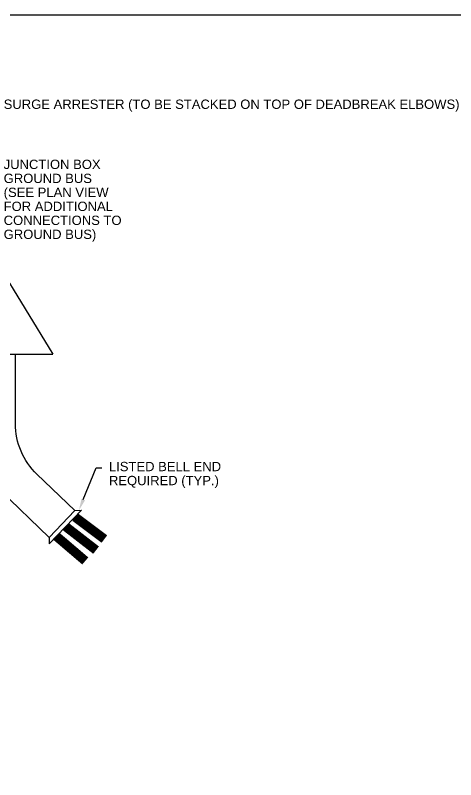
# Model space of a CAD drawing. Header units: feet. Extents: x -208 to 2089, y -974 to 342.
# Drawn here: x 1412.6 to 1507.1, y -464.9 to -300.9 of the extents above; entities that cross this region are included whole.
import ezdxf
from ezdxf import colors
from ezdxf.entities.mleader import LeaderData, LeaderLine
from ezdxf.math import Vec2, Vec3

# ---------------------------------------------------------------- set-up
doc = ezdxf.new("R2010")
doc.units = ezdxf.units.FT
doc.header["$MEASUREMENT"] = 0
doc.layers.get('Defpoints').update_dxf_attribs({"color": 5})
for name, color, linetype in [('CABLE', 2, 'Continuous'), ('EQUIPMENT', 6, 'Continuous'), ('TEXT', 1, 'Continuous')]:
    doc.layers.add(name, color=color, linetype=linetype)
doc.styles.add('NEI-A', font='arial.ttf', dxfattribs={"height": 0.1})

msp = doc.modelspace()

# ---------------------------------------------------------------- linework, layer by layer
at = {"layer": 'CABLE', "const_width": 2}
for points in [[(1425.4452, -408.53352), (1431.71709, -413.24649)], [(1423.4518, -410.59849), (1429.93515, -415.6263)], [(1421.45841, -412.68774), (1427.61945, -417.94048)]]:
    msp.add_lwpolyline(points, dxfattribs=at)
at = {"layer": 'Defpoints'}
msp.add_lwpolyline([(1239.61679, -300.87849), (1239.61679, -628.87849), (1737.55457, -628.87849), (1737.47456, -300.87849)], close=True, dxfattribs=at)
at = {"layer": 'EQUIPMENT'}
for p, q in [((1398.87638, -338.00471), (1420.68603, -373.61092)), ((1292.53979, -373.61092), (1420.68603, -373.61092)), ((1425.38089, -407.11168), (1419.84868, -412.89049)), ((1426.79477, -407.08086), (1419.8795, -414.30437)), ((1419.84868, -412.89049), (1419.8795, -414.30437))]:
    msp.add_line(p, q, dxfattribs=at)
for points in [[(1404.62671, -373.64238), (1404.62671, -391.91432, 0.204607432), (1409.2548, -402.75053), (1419.85133, -412.89302)], [(1425.38089, -407.11168), (1417.2548, -399.33377, -0.204607432), (1412.62671, -388.49756), (1412.62671, -373.64238)]]:
    msp.add_lwpolyline(points, format="xyb", dxfattribs=at)
msp.add_lwpolyline([(1425.38089, -407.11168), (1426.79477, -407.08086)], dxfattribs=at)

# ---------------------------------------------------------------- leaders
at = {"layer": 'TEXT'}
ml = msp.add_multileader_mtext('Standard', dxfattribs=at)
ml.set_content('SURGE ARRESTER (TO BE STACKED ON TOP OF DEADBREAK ELBOWS)', color=256, style='NEI-A')
ml.set_leader_properties()
ml.build(insert=Vec2(0, 0))
ml.multileader.update_dxf_attribs({"dogleg_length": 0.0625, "arrow_head_size": 2.5, "scale": 20})
ctx = ml.context
ctx.base_point, ctx.scale, ctx.char_height, ctx.arrow_head_size, ctx.landing_gap_size, ctx.plane_origin = Vec3(1408.60867, -320.25282), 20, 2, 2.5, 1.5, Vec3(1337.28733, -382.08373)
notes = []
notes.append((ctx, [(0, (1, 1, 0), (1407.35867, -320.25282), (1, 0), 1.25, [(0, [(1393.90285, -325.52513)], 0, [])])]))
ctx.mtext.insert, ctx.mtext.width, ctx.mtext.line_spacing_factor, ctx.mtext.flow_direction = Vec3(1410.10867, -318.95882), 33.9626837, 0.9, 5
ml = msp.add_multileader_mtext('Standard', dxfattribs=at)
ml.set_content('JUNCTION BOX\\PGROUND BUS\\P(SEE PLAN VIEW\\PFOR ADDITIONAL \\PCONNECTIONS TO\\PGROUND BUS)', color=256, style='NEI-A')
ml.set_leader_properties()
ml.build(insert=Vec2(0, 0))
ml.multileader.update_dxf_attribs({"dogleg_length": 0.0625, "arrow_head_size": 2.5, "scale": 20})
ctx = ml.context
ctx.base_point, ctx.scale, ctx.char_height, ctx.arrow_head_size, ctx.landing_gap_size, ctx.plane_origin = Vec3(1408.60867, -333.15734), 20, 2, 2.5, 1.5, Vec3(1334.52065, -394.98824)
notes.append((ctx, [(0, (1, 1, 0), (1407.35867, -333.15734), (1, 0), 1.25, [(0, [(1389.0202, -345.39467)], 0, [])])]))
ctx.mtext.insert, ctx.mtext.line_spacing_factor, ctx.mtext.flow_direction = Vec3(1410.10867, -331.86334), 0.9, 5
ml = msp.add_multileader_mtext('Standard', dxfattribs=at)
ml.set_content('LISTED BELL END \\PREQUIRED (TYP.)', color=256, style='NEI-A')
ml.set_leader_properties()
ml.build(insert=Vec2(0, 0))
ml.multileader.update_dxf_attribs({"dogleg_length": 0.0625, "arrow_head_size": 2.5, "scale": 20})
ctx = ml.context
ctx.base_point, ctx.scale, ctx.char_height, ctx.arrow_head_size, ctx.landing_gap_size, ctx.plane_origin = Vec3(1431.19231, -397.98538), 20, 2, 2.5, 1.5, Vec3(1373.58178, -455.96264)
notes.append((ctx, [(0, (1, 1, 0), (1429.94231, -397.98538), (1, 0), 1.25, [(0, [(1426.24439, -407.09286)], 0, [])])]))
ctx.mtext.insert, ctx.mtext.line_spacing_factor, ctx.mtext.flow_direction = Vec3(1432.69231, -396.69138), 0.9, 5
for ctx, leaders in notes:
    for number, flags, end, landing, length, lines in leaders:
        leader = LeaderData()
        leader.index, (leader.has_last_leader_line, leader.has_dogleg_vector, leader.attachment_direction) = number, flags
        leader.last_leader_point, leader.dogleg_vector, leader.dogleg_length = Vec3(end), Vec3(landing), length
        for number, points, colour, breaks in lines:
            line = LeaderLine()
            line.index, line.vertices, line.color, line.breaks = number, Vec3.list(points), colors.encode_raw_color(colour), breaks
            leader.lines.append(line)
        ctx.leaders.append(leader)

doc.saveas('drawing.dxf')
